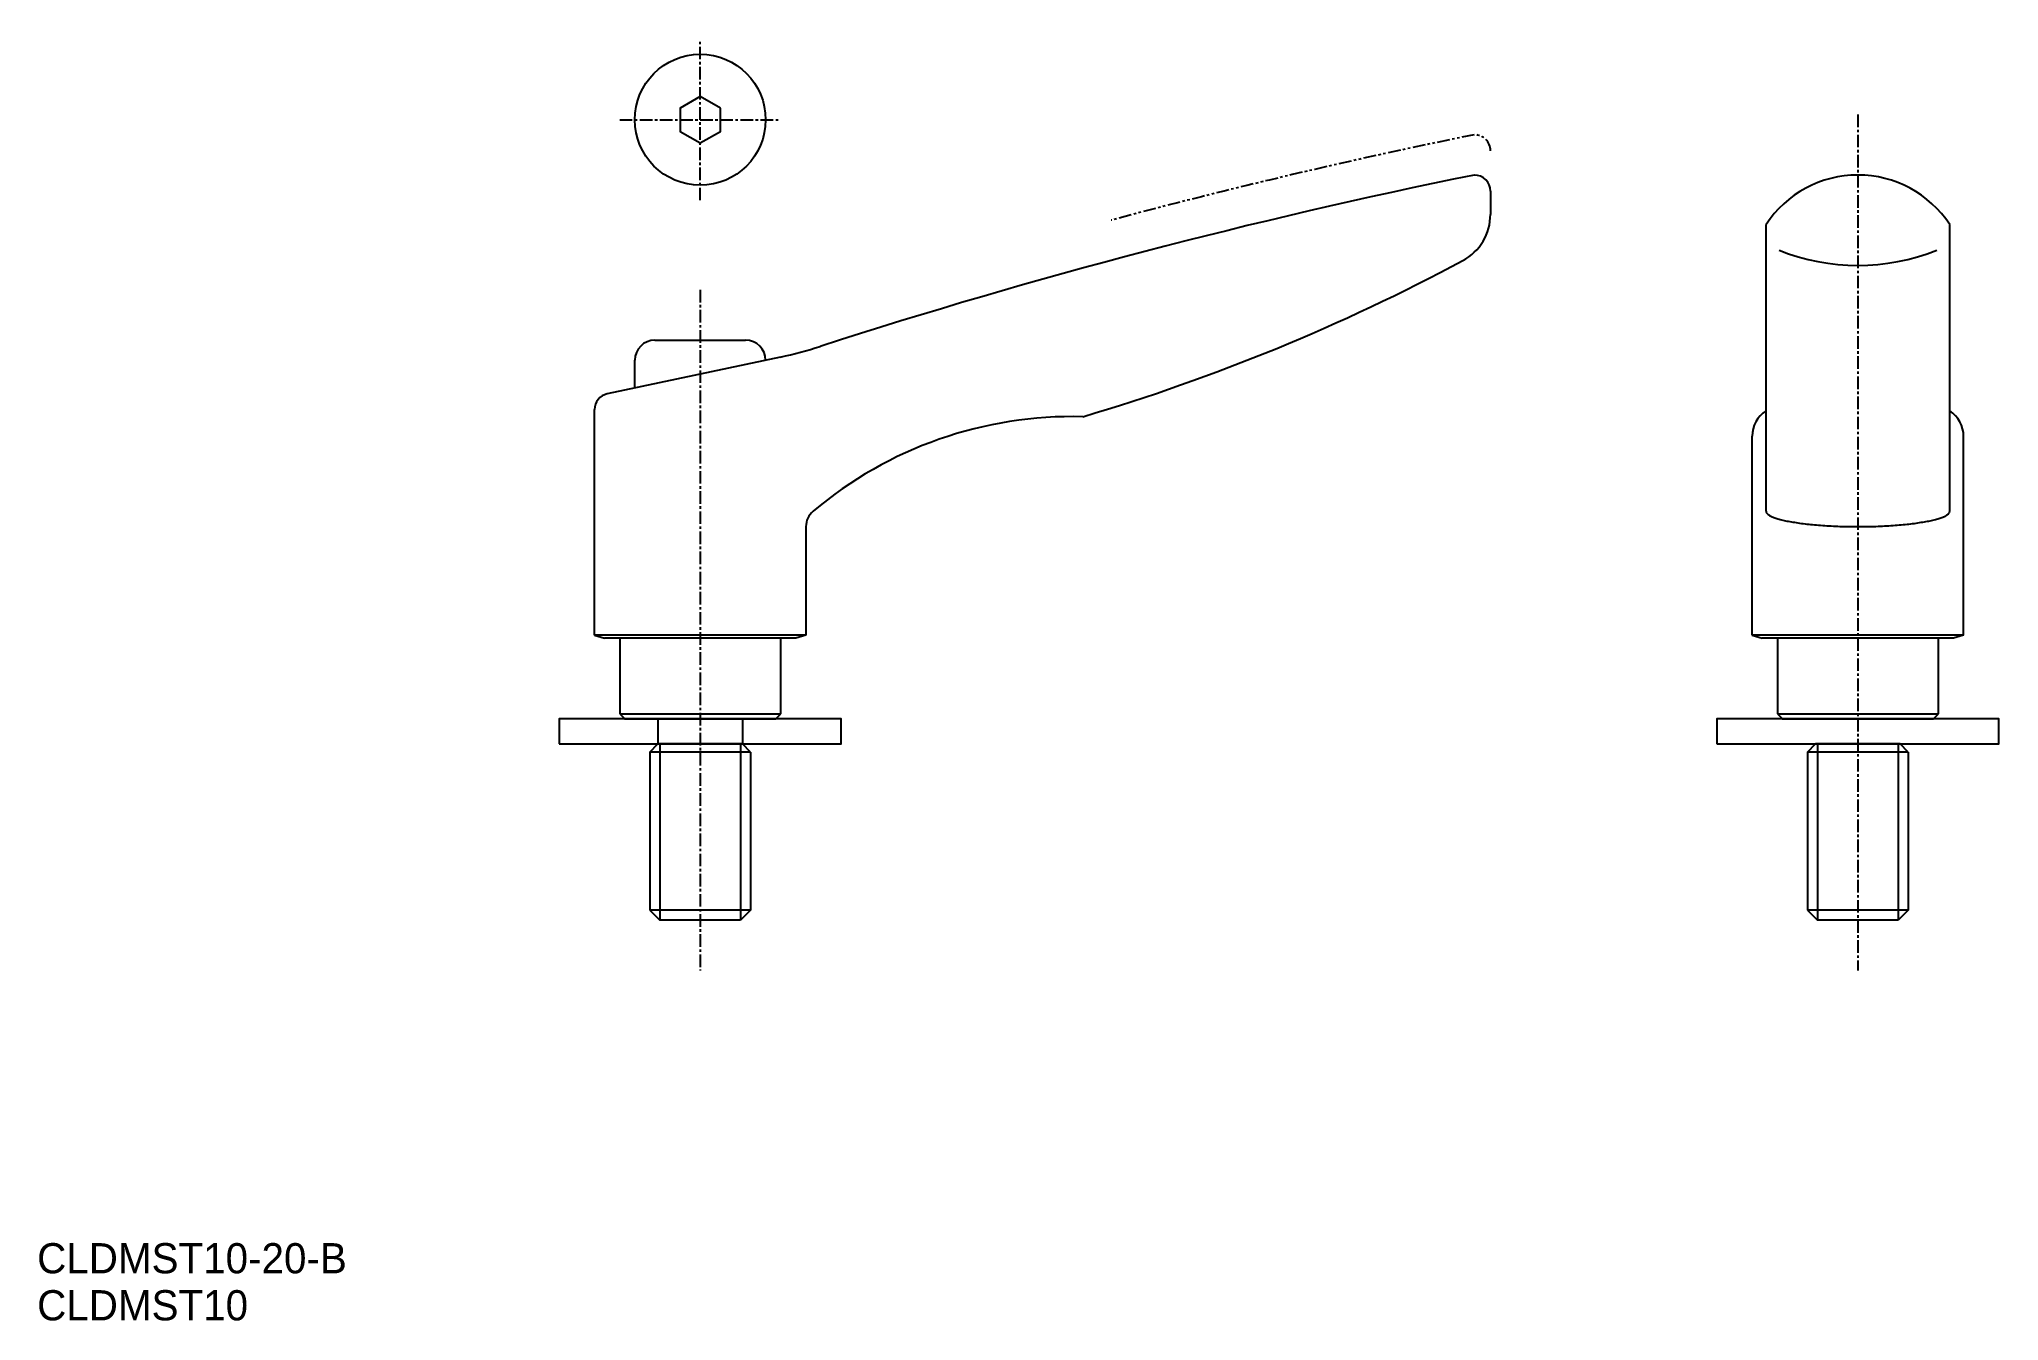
# Model space of a CAD drawing. Extents: x -26 to 169, y -20 to 107.
import ezdxf

# ---------------------------------------------------------------- set-up
doc = ezdxf.new("R2010")
doc.units = 0
doc.linetypes.add('CENTER', pattern=[2, 1.25, -0.25, 0.25, -0.25])
doc.linetypes.add('PHANTOM', pattern=[2.5, 1.25, -0.25, 0.25, -0.25, 0.25, -0.25])
doc.layers.get('0').update_dxf_attribs({"linetype": 'CONTINUOUS'})
doc.layers.add('CENTER', color=1, linetype='CENTER')

msp = doc.modelspace()

# ---------------------------------------------------------------- linework, layer by layer
at = {"color": 7, "linetype": 'CONTINUOUS'}
for p, q in [((118.5, 92.4), (118.5, 90.09)), ((145.88, 60.61), (145.88, 89.07)), ((164.12, 60.61), (164.12, 89.07)), ((47.96, 75.92), (30.77, 72.27)), ((35.5, 77.6), (44.5, 77.6)), ((33.5, 72.85), (33.5, 75.6)), ((29.5, 48.29), (29.5, 70.7)), ((144.5, 48.29), (144.5, 68.06)), ((165.5, 48.29), (165.5, 68.06)), ((50.5, 59.08), (50.5, 48.29)), ((50.5, 48.29), (29.5, 48.29)), ((29.5, 48.29), (30.5, 48)), ((49.5, 48), (30.5, 48)), ((32, 48), (32, 40.5)), ((48, 40.5), (48, 48)), ((50.5, 48.29), (49.5, 48)), ((165.5, 48.29), (144.5, 48.29)), ((144.5, 48.29), (145.5, 48)), ((164.5, 48), (145.5, 48)), ((147, 48), (147, 40.5)), ((163, 40.5), (163, 48)), ((165.5, 48.29), (164.5, 48)), ((32, 40.5), (32.5, 40)), ((32, 40.5), (48, 40.5)), ((32.5, 40), (47.5, 40)), ((35.8, 40), (35.8, 37.5)), ((44.2, 40), (44.2, 37.5)), ((47.5, 40), (48, 40.5)), ((48, 40.5), (48, 40.5)), ((147, 40.5), (163, 40.5)), ((147, 40.5), (147.5, 40)), ((147.5, 40), (162.5, 40)), ((162.5, 40), (163, 40.5)), ((35, 36.7), (35.8, 37.5)), ((44.2, 37.5), (35.8, 37.5)), ((45, 36.7), (44.2, 37.5)), ((150, 36.7), (150.8, 37.5)), ((159.2, 37.5), (150.8, 37.5)), ((160, 36.7), (159.2, 37.5)), ((35, 36.7), (35, 21)), ((45, 36.7), (35, 36.7)), ((45, 36.7), (45, 21)), ((150, 36.7), (150, 21)), ((160, 36.7), (150, 36.7)), ((160, 36.7), (160, 21)), ((45, 21), (35, 21)), ((35, 21), (36, 20)), ((44, 20), (36, 20)), ((45, 21), (44, 20)), ((160, 21), (150, 21)), ((150, 21), (151, 20)), ((159, 20), (151, 20)), ((160, 21), (159, 20))]:
    msp.add_line(p, q, dxfattribs=at)
at = {"color": 3, "linetype": 'CONTINUOUS'}
for p, q in [((36, 37.5), (36, 20)), ((44, 37.5), (44, 20)), ((151, 37.5), (151, 20)), ((159, 37.5), (159, 20))]:
    msp.add_line(p, q, dxfattribs=at)
at = {"color": 7, "linetype": 'CONTINUOUS'}
for points in [[(42, 100.64), (40, 101.8), (38, 100.64), (38, 98.33), (40, 97.18), (42, 98.33)], [(26, 37.5), (54, 37.5), (54, 40), (26, 40)], [(141, 37.5), (169, 37.5), (169, 40), (141, 40)]]:
    msp.add_lwpolyline(points, close=True, dxfattribs=at)
msp.add_polyline3d([(145.88, 60.61, 0), (145.88, 60.58, 0), (145.89, 60.54, 0), (145.9, 60.5, 0), (145.92, 60.46, 0), (145.95, 60.43, 0), (145.98, 60.39, 0), (146.01, 60.35, 0), (146.05, 60.32, 0), (146.1, 60.28, 0), (146.15, 60.24, 0), (146.21, 60.21, 0), (146.27, 60.17, 0), (146.34, 60.13, 0), (146.41, 60.1, 0), (146.49, 60.06, 0), (146.57, 60.03, 0), (146.66, 59.99, 0), (146.75, 59.96, 0), (146.85, 59.93, 0), (146.95, 59.89, 0), (147.06, 59.86, 0), (147.18, 59.83, 0), (147.29, 59.8, 0), (147.41, 59.76, 0), (147.54, 59.73, 0), (147.67, 59.7, 0), (147.81, 59.67, 0), (147.95, 59.64, 0), (148.09, 59.61, 0), (148.24, 59.59, 0), (148.39, 59.56, 0), (148.55, 59.53, 0), (148.71, 59.51, 0), (148.87, 59.48, 0), (149.04, 59.46, 0), (149.21, 59.43, 0), (149.39, 59.41, 0), (149.56, 59.38, 0), (149.75, 59.36, 0), (149.93, 59.34, 0), (150.12, 59.32, 0), (150.31, 59.3, 0), (150.5, 59.28, 0), (150.7, 59.26, 0), (150.9, 59.25, 0), (151.1, 59.23, 0), (151.3, 59.22, 0), (151.51, 59.2, 0), (151.72, 59.19, 0), (151.93, 59.17, 0), (152.14, 59.16, 0), (152.35, 59.15, 0), (152.57, 59.14, 0), (152.78, 59.13, 0), (153, 59.12, 0), (153.22, 59.11, 0), (153.44, 59.11, 0), (153.66, 59.1, 0), (153.88, 59.1, 0), (154.11, 59.09, 0), (154.33, 59.09, 0), (154.55, 59.09, 0), (154.78, 59.08, 0), (155, 59.08, 0), (155.22, 59.08, 0), (155.45, 59.09, 0), (155.67, 59.09, 0), (155.89, 59.09, 0), (156.12, 59.1, 0), (156.34, 59.1, 0), (156.56, 59.11, 0), (156.78, 59.11, 0), (157, 59.12, 0), (157.22, 59.13, 0), (157.43, 59.14, 0), (157.65, 59.15, 0), (157.86, 59.16, 0), (158.07, 59.17, 0), (158.28, 59.19, 0), (158.49, 59.2, 0), (158.7, 59.22, 0), (158.9, 59.23, 0), (159.1, 59.25, 0), (159.3, 59.26, 0), (159.5, 59.28, 0), (159.69, 59.3, 0), (159.88, 59.32, 0), (160.07, 59.34, 0), (160.25, 59.36, 0), (160.44, 59.38, 0), (160.61, 59.41, 0), (160.79, 59.43, 0), (160.96, 59.46, 0), (161.13, 59.48, 0), (161.29, 59.51, 0), (161.45, 59.53, 0), (161.61, 59.56, 0), (161.76, 59.59, 0), (161.91, 59.61, 0), (162.05, 59.64, 0), (162.19, 59.67, 0), (162.33, 59.7, 0), (162.46, 59.73, 0), (162.59, 59.76, 0), (162.71, 59.8, 0), (162.82, 59.83, 0), (162.94, 59.86, 0), (163.05, 59.89, 0), (163.15, 59.93, 0), (163.25, 59.96, 0), (163.34, 59.99, 0), (163.43, 60.03, 0), (163.51, 60.06, 0), (163.59, 60.1, 0), (163.66, 60.13, 0), (163.73, 60.17, 0), (163.79, 60.21, 0), (163.85, 60.24, 0), (163.9, 60.28, 0), (163.95, 60.32, 0), (163.99, 60.35, 0), (164.02, 60.39, 0), (164.05, 60.43, 0), (164.08, 60.46, 0), (164.1, 60.5, 0), (164.11, 60.54, 0), (164.12, 60.58, 0), (164.12, 60.61, 0)], dxfattribs=at)
msp.add_circle((40, 99.49), 6.5, dxfattribs=at)
at = {"color": 3, "linetype": 'PHANTOM'}
for centre, radius, start, end in [((236.19, -490.02), 600, 101.46818, 105.00617), ((116.9, 96.4), 1.6, 0, 90)]:
    msp.add_arc(centre, radius, start, end, dxfattribs=at)
at = {"color": 7, "linetype": 'CONTINUOUS'}
for centre, radius, start, end in [((236.19, -494.02), 600, 101.46818, 107.88554), ((116.9, 92.4), 1.6, 0, 90), ((155, 83.09), 10.91, 33.2686, 146.7314), ((113.3, 90.09), 5.2, 298.1789, 0), ((155, 105.99), 20.97, 248.0761, 291.9239), ((21.31, 261.8), 200, 286.4661, 298.1789), ((35.5, 75.6), 2, 90, 180), ((44.5, 75.6), 2, 0, 90), ((39.64, 115.05), 40, 282, 287.8855), ((31.1, 70.7), 1.6, 102, 180), ((147.5, 68.06), 3, 122.752, 180), ((162.5, 68.06), 3, 0, 57.248), ((76.97, 30.01), 40, 88.528, 130.0917), ((52.5, 59.08), 2, 130.0917, 180)]:
    msp.add_arc(centre, radius, start, end, dxfattribs=at)
for p in [(32.5, 40), (32.5, 40), (32.5, 40), (147.5, 40), (147.5, 40), (147.5, 40)]:
    msp.add_point(p, dxfattribs=at)
at = {"layer": 'CENTER', "color": 1, "linetype": 'CENTER'}
for p, q in [((40, 91.49), (40, 107.49)), ((32, 99.49), (48, 99.49)), ((155, 100), (155, 15)), ((40, 82.6), (40, 15))]:
    msp.add_line(p, q, dxfattribs=at)

# ---------------------------------------------------------------- texts
for s, p in [('CLDMST10-20-B', (-25.87, -15.07)), ('CLDMST10', (-25.87, -19.74))]:
    msp.add_text(s, height=3).set_placement(p)

doc.saveas('drawing.dxf')
